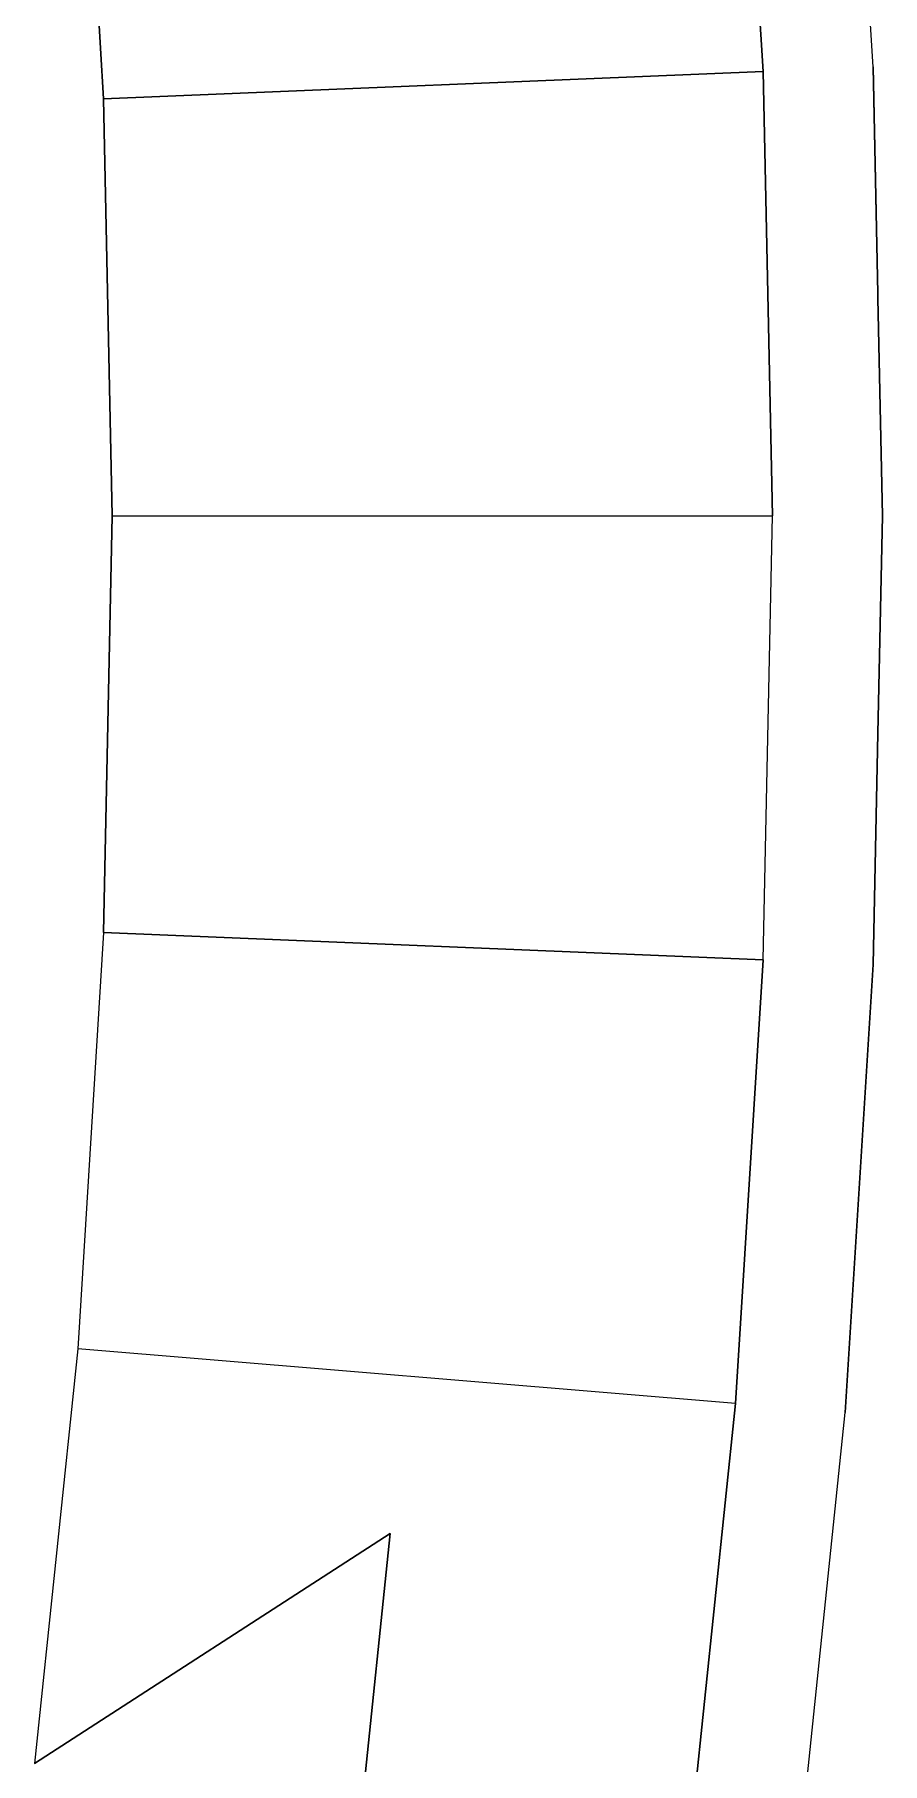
# Model space of a CAD drawing. Header units: inches. Extents: x -827 to 154, y -802 to 207.
# Drawn here: x -108.246 to -107.764, y -166.847 to -165.864 of the extents above; entities that cross this region are included whole.
import ezdxf

# ---------------------------------------------------------------- set-up
doc = ezdxf.new("R2010")
doc.units = ezdxf.units.IN
doc.header["$MEASUREMENT"] = 0
doc.layers.add('Layer0', color=7, linetype='Continuous', lineweight=9)
doc.layers.add('Shop_Sabre_RC-8_CNC_Router_skp', color=8, linetype='Continuous', lineweight=9)

# ---------------------------------------------------------------- blocks, each defined once
blk = doc.blocks.new('Shop_Sabre_RC-8_CNC_Router_skp_102-402841-Level 1')
at = {"layer": 'Layer0'}
for p, q in [((0.04754, 3.13878), (0.02114, 2.88498)), ((0.04754, 3.13878), (0.02114, 2.88498)), ((0.08344, 2.8798), (0.10957, 3.13103)), ((0.08344, 2.8798), (0.10957, 3.13103)), ((0.10957, 3.13103), (0.08344, 2.8798)), ((0.29566, 3.10776), (0.27965, 2.95385)), ((0.27965, 2.95385), (0.29566, 3.10776)), ((0.48175, 3.0845), (0.27965, 2.95385)), ((0.27965, 2.95385), (0.48175, 3.0845)), ((0.45723, 2.84874), (0.48175, 3.0845)), ((0.45723, 2.84874), (0.48175, 3.0845)), ((0.45723, 2.84874), (0.48175, 3.0845)), ((0.00529, 2.6303), (0.02114, 2.88498)), ((0.02114, 2.88498), (0.00529, 2.6303)), ((0.06775, 2.62771), (0.08344, 2.8798)), ((0.08344, 2.8798), (0.06775, 2.62771)), ((0.08344, 2.8798), (0.06775, 2.62771)), ((0.08344, 2.8798), (0.45723, 2.84874)), ((0.08344, 2.8798), (0.45723, 2.84874)), ((0.44251, 2.61217), (0.45723, 2.84874)), ((0.44251, 2.61217), (0.45723, 2.84874)), ((0.44251, 2.61217), (0.45723, 2.84874)), ((0.00256, 2.49889), (0.00529, 2.6303)), ((0.00256, 2.49889), (0.00529, 2.6303)), ((0.00256, 2.49889), (0.00529, 2.6303)), ((0.00256, 2.49889), (0.00529, 2.6303)), ((0.06775, 2.62771), (0.06251, 2.37519)), ((0.06775, 2.62771), (0.06251, 2.37519)), ((0.06775, 2.62771), (0.06251, 2.37519)), ((0.44251, 2.61217), (0.06775, 2.62771)), ((0.06775, 2.62771), (0.44251, 2.61217)), ((0.44251, 2.61217), (0.43759, 2.37519)), ((0.43759, 2.37519), (0.44251, 2.61217)), ((0.43759, 2.37519), (0.44251, 2.61217)), ((0.00256, 2.49889), (0, 2.37519)), ((0.00256, 2.49889), (0, 2.37519)), ((0.00256, 2.49889), (0, 2.37519)), ((0, 2.37519), (0.00256, 2.49889)), ((0.00256, 2.25148), (0, 2.37519)), ((0.00256, 2.25148), (0, 2.37519)), ((0.00256, 2.25148), (0, 2.37519)), ((0.00256, 2.25148), (0, 2.37519)), ((0.06775, 2.12267), (0.06251, 2.37519)), ((0.43759, 2.37519), (0.06251, 2.37519)), ((0.43759, 2.37519), (0.06251, 2.37519)), ((0.06775, 2.12267), (0.06251, 2.37519)), ((0.06251, 2.37519), (0.06775, 2.12267)), ((0.44251, 2.13821), (0.43759, 2.37519)), ((0.43759, 2.37519), (0.44251, 2.13821)), ((0.44251, 2.13821), (0.43759, 2.37519)), ((0.00256, 2.25148), (0.00262, 2.24889)), ((0.00262, 2.24889), (0.00256, 2.25148)), ((0.00262, 2.24889), (0.00256, 2.25148)), ((0.00256, 2.25148), (0.00262, 2.24889)), ((0.00262, 2.24889), (0.00529, 2.12008)), ((0.00262, 2.24889), (0.00529, 2.12008)), ((0.00529, 2.12008), (0.00262, 2.24889)), ((0.00262, 2.24889), (0.00529, 2.12008)), ((0.44251, 2.13821), (0.06775, 2.12267)), ((0.06775, 2.12267), (0.44251, 2.13821)), ((0.44251, 2.13821), (0.45723, 1.90164)), ((0.44251, 2.13821), (0.45723, 1.90164)), ((0.45723, 1.90164), (0.44251, 2.13821)), ((0.00529, 2.12008), (0.02114, 1.8654)), ((0.00529, 2.12008), (0.02114, 1.8654)), ((0.06775, 2.12267), (0.08344, 1.87058)), ((0.08344, 1.87058), (0.06775, 2.12267)), ((0.06775, 2.12267), (0.08344, 1.87058))]:
    blk.add_line(p, q, dxfattribs=at)
blk = doc.blocks.new('Shop_Sabre_RC-8_CNC_Router_skp_99-402838-Level 1')
blk.add_blockref('Shop_Sabre_RC-8_CNC_Router_skp_102-402841-Level 1', (0, 0))
blk = doc.blocks.new('Shop_Sabre_RC-8_CNC_Router_skp_98-402837-Level 1')
at = {"layer": 'Layer0'}
for p, q in [((0.00256, 2.4363), (0.00529, 2.56771)), ((0.00256, 2.4363), (0.00529, 2.56771)), ((0.00529, 2.56771), (0.00256, 2.4363)), ((0.00256, 2.4363), (0.00529, 2.56771)), ((0.00529, 2.56771), (0.00256, 2.4363)), ((0.00256, 2.4363), (0, 2.31259)), ((0.00256, 2.4363), (0, 2.31259)), ((0.00256, 2.4363), (0, 2.31259)), ((0, 2.31259), (0.00256, 2.4363)), ((0.00256, 2.4363), (0, 2.31259)), ((0.00256, 2.18889), (0, 2.31259)), ((0.00256, 2.18889), (0, 2.31259)), ((0, 2.31259), (0.00256, 2.18889)), ((0, 2.31259), (0.00262, 2.1863)), ((0, 2.31259), (0.00256, 2.18889)), ((0.00256, 2.18889), (0, 2.31259)), ((0.00256, 2.18889), (0.00262, 2.1863)), ((0.00262, 2.1863), (0.00256, 2.18889)), ((0.00256, 2.18889), (0.00262, 2.1863)), ((0.00256, 2.18889), (0.00262, 2.1863)), ((0.00262, 2.1863), (0.00256, 2.18889)), ((0.00262, 2.1863), (0.00529, 2.05748)), ((0.00262, 2.1863), (0.00529, 2.05748)), ((0.00262, 2.1863), (0.00529, 2.05748)), ((0.00262, 2.1863), (0.00529, 2.05748)), ((0.00529, 2.05748), (0.00262, 2.1863))]:
    blk.add_line(p, q, dxfattribs=at)
blk = doc.blocks.new('Shop_Sabre_RC-8_CNC_Router_skp_97-402836-Level 1')
for name, p in [('Shop_Sabre_RC-8_CNC_Router_skp_99-402838-Level 1', (0, 0)), ('Shop_Sabre_RC-8_CNC_Router_skp_98-402837-Level 1', (0, 0.06259))]:
    blk.add_blockref(name, p)
blk = doc.blocks.new('Shop_Sabre_RC-8_CNC_Router_skp_79-402818-Level 1')
blk.add_blockref('Shop_Sabre_RC-8_CNC_Router_skp_97-402836-Level 1', (1.51743, 6.24073))
blk = doc.blocks.new('Shop_Sabre_RC-8_CNC_Router_skp_1-402740-Level 1')
blk.add_blockref('Shop_Sabre_RC-8_CNC_Router_skp_79-402818-Level 1', (41.85104, 24.85755))
blk = doc.blocks.new('Shop_Sabre_RC-8_CNC_Router_skp-402726-Level 1')
blk.add_blockref('Shop_Sabre_RC-8_CNC_Router_skp_1-402740-Level 1', (0, 0))

msp = doc.modelspace()

# ---------------------------------------------------------------- block references
at = {"layer": 'Shop_Sabre_RC-8_CNC_Router_skp', "color": 7, "rotation": 180}
msp.add_blockref('Shop_Sabre_RC-8_CNC_Router_skp-402726-Level 1', (-64.395614, -132.663924), dxfattribs=at)

doc.saveas('drawing.dxf')
